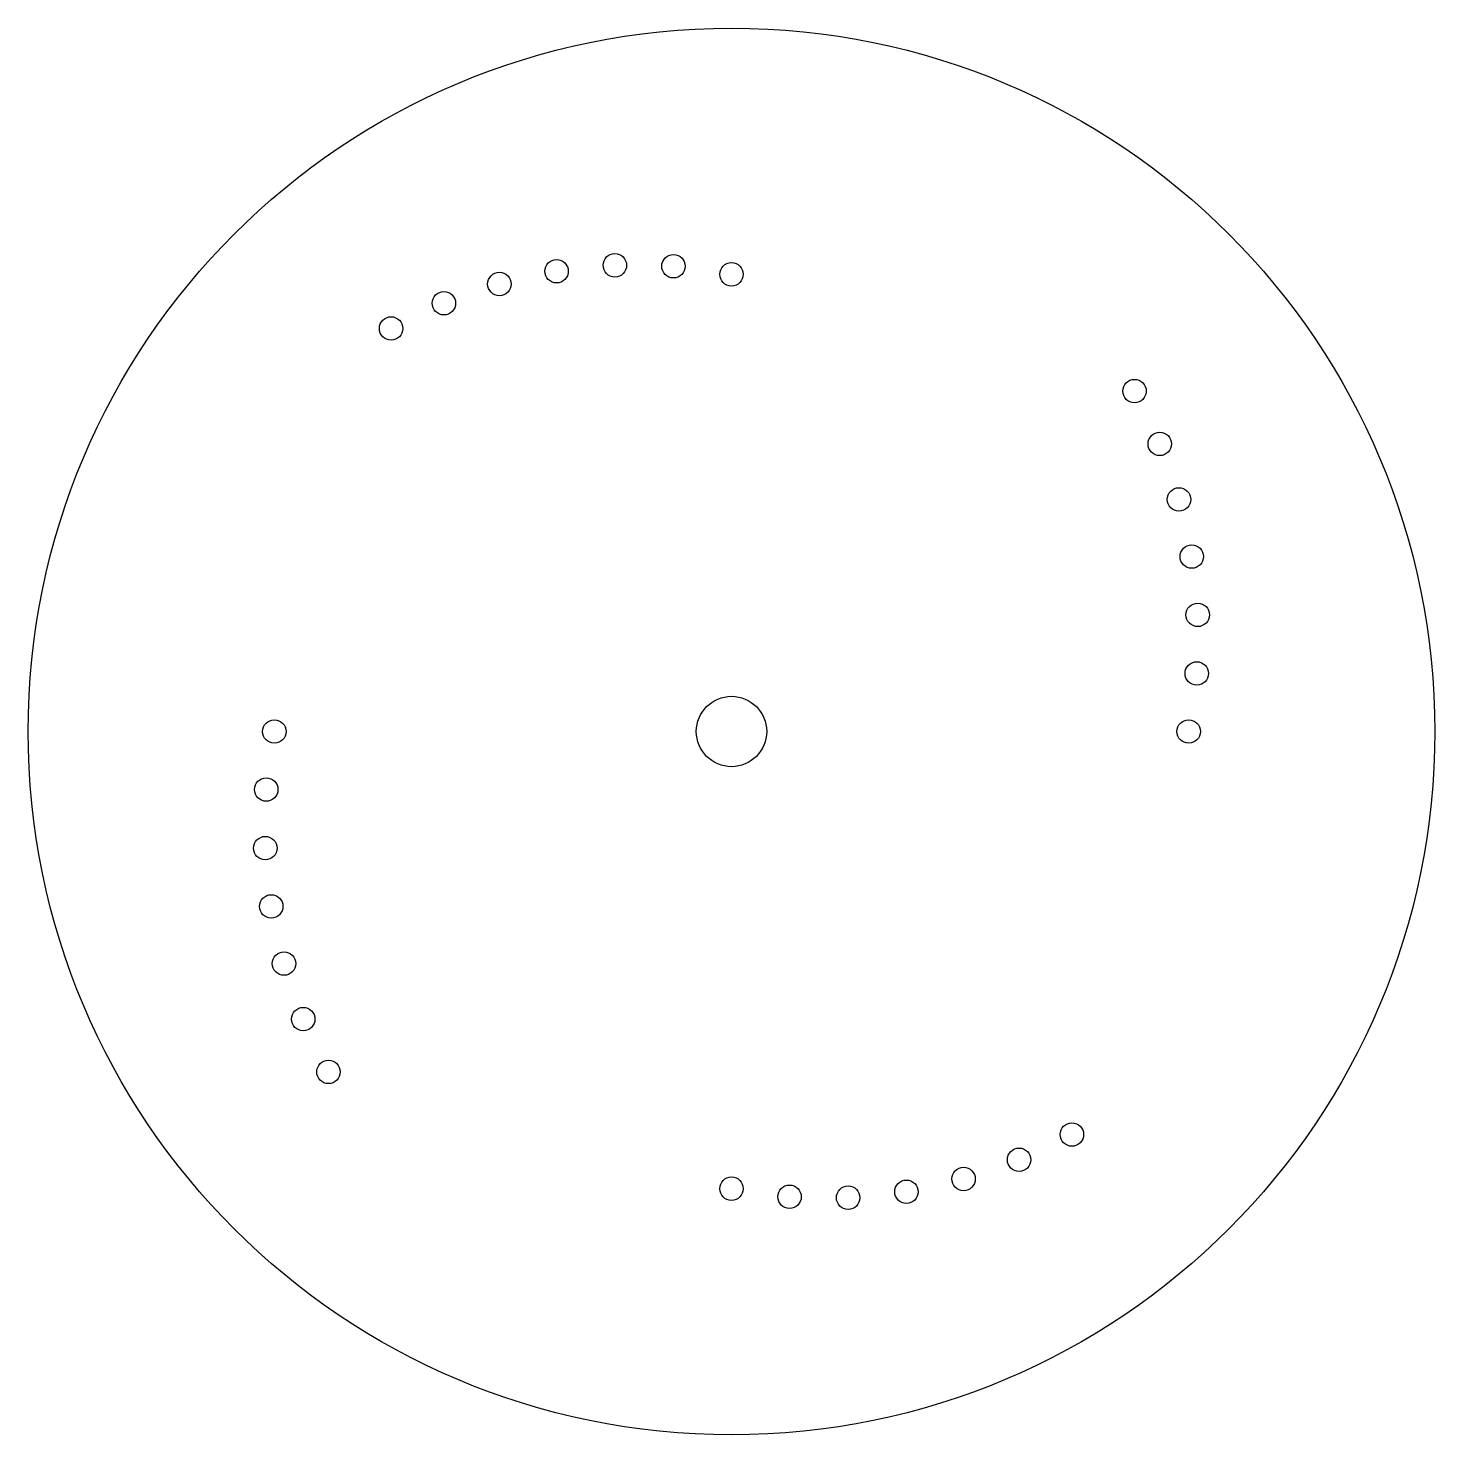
# Model space of a CAD drawing. Header units: millimetres. Extents: x -10 to 110, y -30 to 90.
import ezdxf

# ---------------------------------------------------------------- set-up
doc = ezdxf.new("R2010")
doc.units = ezdxf.units.MM
doc.layers.get('0').update_dxf_attribs({"linetype": 'CONTINUOUS', "lineweight": 25, "true_color": 0xffffff})

msp = doc.modelspace()

# ---------------------------------------------------------------- linework, layer by layer
for centre, radius in [((50, 30), 60), ((35.08, 69.26), 1), ((40.05, 69.77), 1), ((45.05, 69.69), 1), ((50, 69), 1), ((30.2, 68.17), 1), ((25.47, 66.53), 1), ((20.96, 64.38), 1), ((84.38, 59.04), 1), ((86.53, 54.53), 1), ((88.17, 49.8), 1), ((89.26, 44.92), 1), ((89.77, 39.95), 1), ((89.69, 34.95), 1), ((50, 30), 3), ((11, 30), 1), ((89, 30), 1), ((10.31, 25.05), 1), ((10.23, 20.05), 1), ((10.74, 15.08), 1), ((11.83, 10.2), 1), ((13.47, 5.47), 1), ((15.62, 0.96), 1), ((79.04, -4.38), 1), ((74.53, -6.53), 1), ((69.8, -8.17), 1), ((50, -9), 1), ((64.92, -9.26), 1), ((54.95, -9.69), 1), ((59.95, -9.77), 1)]:
    msp.add_circle(centre, radius)

doc.saveas('drawing.dxf')
